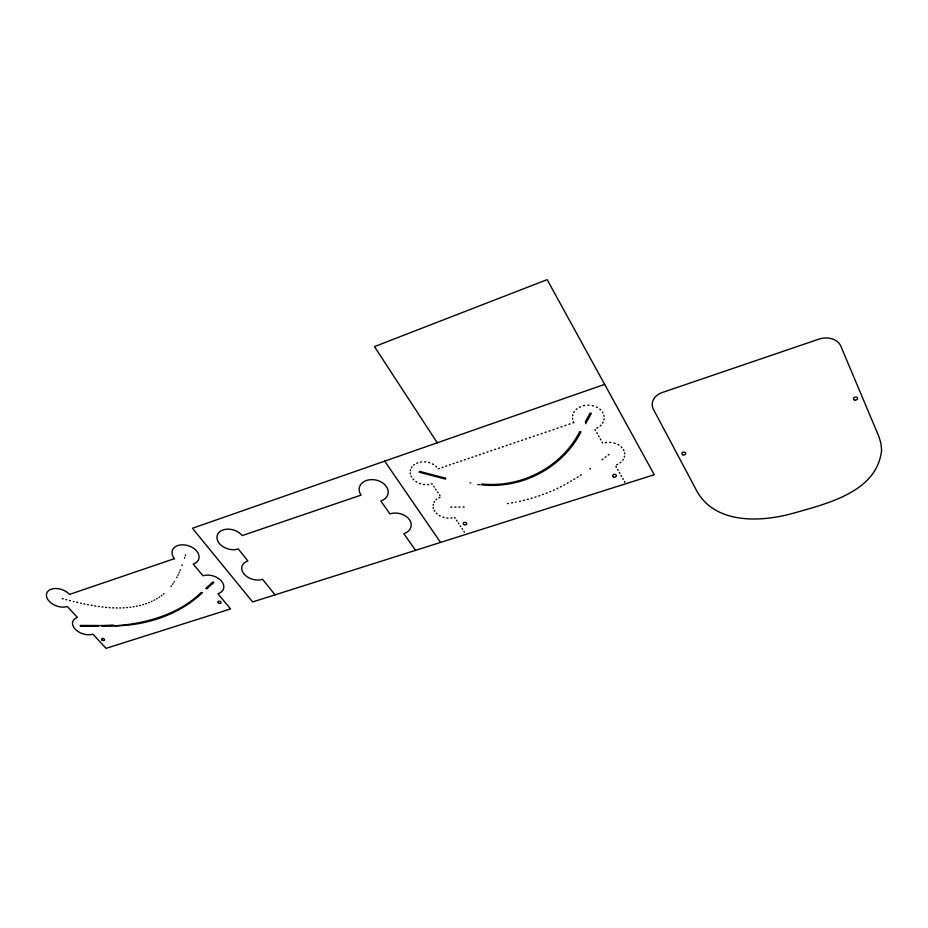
<?xml version="1.0" encoding="UTF-8"?>
<svg xmlns="http://www.w3.org/2000/svg" width="928" height="928" viewBox="0 0 928 928"><rect width="100%" height="100%" fill="white"/><g stroke="black" fill="none" stroke-linecap="round" stroke-linejoin="round"><path stroke-width="1.39" d="M185.31 555.617L185.542 554.886M184.73 557.426L184.498 558.146M182.19 564.955L181.934 565.662M180.322 569.862L180.044 570.546M179.301 572.263L179 572.947M178.211 574.641L177.886 575.314M177.051 576.972L176.691 577.634M590.208 412.937L585.266 421.938M591.38 413.343L586.345 422.495M586.044 423.04L585.661 423.736M579.814 431.52C561.66 467.132 521.501 488.093 481.876 483.975M581.032 431.81C562.646 467.851 521.977 489.033 481.887 484.892M174.441 581.496L174.035 582.123M172.991 583.677L172.562 584.292M171.436 585.8L170.972 586.392M213.022 581.868L205.784 588.387M213.916 582.424L206.654 588.955M202.594 592.54C179.116 614.812 146.879 625.379 114.91 625.855M201.26 592.366C177.828 615.74 141.717 624.451 112.311 625.971M163.978 593.63L163.444 594.071M606.03 456.738L605.16 457.411M608.211 455.056L609.093 454.384M602.98 459.082L602.11 459.754M161.901 595.289L161.263 595.776M590.486 468.408L589.825 468.884M159.628 596.924L158.955 597.377M581.276 474.776L580.36 475.38M578.063 476.864L577.146 477.444M574.815 478.894L573.875 479.463M157.238 598.467L156.53 598.885M571.52 480.878L570.569 481.435M568.191 482.792L567.228 483.337M564.804 484.648L563.83 485.17M154.721 599.894L153.978 600.288M561.37 486.446L560.384 486.945M557.89 488.174L556.962 488.615M152.088 601.216L151.322 601.576M554.364 489.822L553.343 490.274M550.78 491.399L549.747 491.828M149.35 602.423L148.55 602.748M547.16 492.896L546.116 493.313M543.483 494.311L542.428 494.705M146.496 603.513L145.673 603.803M604.65 384.354L192.421 528.264L252.636 601.936L654.263 474.73L547.149 279.641L374.46 346.62L437.262 442.795M539.771 495.656L538.692 496.028M438.283 468.802L439.338 468.443M441.972 467.538L443.027 467.178M445.672 466.285L446.728 465.914M449.384 465.021L450.44 464.661M453.096 463.745L454.163 463.385M456.82 462.48L457.887 462.121M460.555 461.204L461.634 460.845M464.302 459.928L465.38 459.569M468.06 458.652L469.127 458.293M471.818 457.376L472.897 457.005M475.588 456.089L476.667 455.718M479.37 454.801L480.46 454.43M483.163 453.514L484.242 453.142M486.956 452.214L488.047 451.843M490.773 450.915L491.863 450.544M494.589 449.616L495.68 449.245M498.417 448.317L499.508 447.946M502.245 447.006L503.347 446.635M506.096 445.695L507.198 445.324M509.948 444.384L511.05 444.013M513.81 443.074L514.912 442.691M517.685 441.751L518.798 441.368M521.571 440.429L522.673 440.046M525.457 439.106L526.57 438.724M529.366 437.772L530.48 437.39M533.275 436.438L534.389 436.056M537.196 435.104L538.31 434.722M541.117 433.77L542.242 433.388M545.061 432.425L546.186 432.042M549.016 431.079L550.142 430.696M552.972 429.734L554.109 429.351M556.939 428.376L558.076 427.994M560.918 427.019L562.055 426.636M564.908 425.662L566.045 425.279M568.91 424.305L570.047 423.91M572.912 422.936L573.887 422.611A15.846 12.412 1.4 0 1 573.411 421.683M536.001 496.909L534.922 497.257M143.55 604.488L142.692 604.743M532.208 498.092L531.118 498.406M528.368 499.183L527.266 499.473M140.511 605.346L139.629 605.566M524.494 500.192L523.38 500.47M520.585 501.12L519.518 501.364M137.321 606.088L136.474 606.262M516.177 502.071L515.527 502.199M512.697 502.732L511.56 502.941M134.166 606.68L133.261 606.831M508.382 503.486L507.57 503.614M130.883 607.167L129.943 607.295M127.542 607.538L126.579 607.631M124.143 607.794L123.157 607.84M113.924 625.17L111.986 625.24M111.662 625.252L109.724 625.321M111.986 625.982L110.038 626.04M109.4 625.333L103.53 625.46M109.713 626.052L104.98 626.168M120.686 607.933L119.724 607.956M464.128 506.99L462.968 507.013M458.884 507.071L460.056 507.059M104.597 626.168L103.078 626.191M454.813 507.129L455.973 507.117M102.393 625.472L101.442 625.484M102.695 626.191L101.744 626.203M450.741 507.164L451.913 507.164M100.491 625.495L99.737 625.495M98.403 625.507L80.168 625.449M98.89 626.226L80.446 626.168M117.206 607.956L116.197 607.944M113.68 607.875L112.659 607.84M110.119 607.701L109.11 607.631M480.228 484.787L479.567 484.741M478.407 484.648L477.746 484.59M106.546 607.422L105.525 607.33M102.962 607.051L101.929 606.935M470.74 482.954L470.078 482.862M99.354 606.599L98.322 606.46M95.746 606.065L94.714 605.903M92.127 605.462L91.095 605.276M88.508 604.789L87.476 604.592M84.9 604.07L83.856 603.85M81.281 603.293L80.504 603.119M77.662 602.469L76.63 602.226M445.823 478.256L419.41 471.331M445.568 479.115L419.12 472.19M74.054 601.611L73.405 601.448M70.435 600.718L69.403 600.462M66.828 599.801L65.795 599.546M63.22 598.885L62.188 598.618M275.036 594.836L262.601 579.327A13.804 9.558 15.4 0 1 243.913 573.84A13.804 9.558 15.4 0 1 247.869 560.941L238.276 548.97A14.071 9.872 16.7 0 1 219.205 543.309A14.071 9.872 16.7 0 1 223.138 529.911A14.071 9.872 16.7 0 1 242.208 535.584L361.085 495.1A14.686 10.927 12 0 1 366.421 480.495A14.686 10.927 12 0 1 386.303 486.446A14.686 10.927 12 0 1 380.828 501.004L389.899 513.892A14.419 10.544 10.7 0 1 409.41 519.668A14.419 10.544 10.7 0 1 403.819 533.67L415.558 550.339M384.691 461.146L440.545 542.428M432.262 484.149L432.019 483.778A14.929 11.298 9.9 0 1 431.439 483.964M433.654 486.226L434.211 487.049M435.603 489.126L436.16 489.949M437.54 492.014L438.097 492.838M439.478 494.902L440.023 495.726M454.569 517.43L455.103 518.23M456.448 520.225L456.982 521.026M458.328 523.021L458.861 523.821M460.195 525.816L460.729 526.605M462.051 528.589L462.585 529.389M463.907 531.361L464.441 532.15M595.022 429.571L595.532 430.464M596.808 432.715L597.319 433.62M598.583 435.858L599.094 436.752M600.358 438.979L600.868 439.872M602.121 442.099L602.632 442.992M615.925 466.436L616.412 467.306M617.642 469.475L618.129 470.334M619.359 472.491L619.846 473.35M621.064 475.496L621.551 476.354M622.758 478.5L623.245 479.358M624.451 481.493L624.938 482.34M623.419 449.651L623.442 449.686A15.579 11.925 0.8 0 1 623.871 450.544M604.105 418.818A15.846 12.412 1.4 0 1 603.954 419.804M603.119 422.194A15.846 12.412 1.4 0 1 602.62 423.098M600.984 425.198A15.846 12.412 1.4 0 1 600.184 425.952M597.864 427.611A15.846 12.412 1.4 0 1 596.832 428.168M572.646 419.282A15.846 12.412 1.4 0 1 572.506 418.296M572.611 415.825A15.846 12.412 1.4 0 1 572.831 414.851M573.806 412.496A15.846 12.412 1.4 0 1 574.362 411.603M576.137 409.561A15.846 12.412 1.4 0 1 576.984 408.83M579.42 407.253A15.846 12.412 1.4 0 1 580.499 406.731M583.41 405.756A15.846 12.412 1.4 0 1 584.64 405.501M587.807 405.2A15.846 12.412 1.4 0 1 589.083 405.211M592.226 405.617A15.846 12.412 1.4 0 1 593.456 405.907M596.344 406.974A15.846 12.412 1.4 0 1 597.423 407.531M599.836 409.19A15.846 12.412 1.4 0 1 600.671 409.944M602.4 412.055A15.846 12.412 1.4 0 1 602.945 412.96M603.861 415.35A15.846 12.412 1.4 0 1 604.058 416.336M624.509 456.216A15.579 11.925 0.8 0 1 624.277 457.144M623.256 459.395A15.579 11.925 0.8 0 1 622.688 460.23M620.902 462.167A15.579 11.925 0.8 0 1 620.055 462.852M617.642 464.336A15.579 11.925 0.8 0 1 616.586 464.812M605.311 442.714A15.579 11.925 0.8 0 1 606.541 442.517M609.673 442.378A15.579 11.925 0.8 0 1 610.926 442.459M613.976 442.992A15.579 11.925 0.8 0 1 615.16 443.34M617.909 444.5A15.579 11.925 0.8 0 1 618.918 445.08M621.134 446.786A15.579 11.925 0.8 0 1 621.899 447.551M624.567 452.876A15.579 11.925 0.8 0 1 624.683 453.838M451.982 517.882A14.674 10.892 8.6 0 1 450.857 518.021M447.98 518.079A14.674 10.892 8.6 0 1 446.82 517.986M443.967 517.441A14.674 10.892 8.6 0 1 442.865 517.116M440.243 516.014A14.674 10.892 8.6 0 1 439.269 515.469M437.088 513.892A14.674 10.892 8.6 0 1 436.322 513.184M434.745 511.247A14.674 10.892 8.6 0 1 434.258 510.423M433.411 508.289A14.674 10.892 8.6 0 1 433.237 507.407M433.19 505.226A14.674 10.892 8.6 0 1 433.33 504.368M434.095 502.303A14.674 10.892 8.6 0 1 434.548 501.538M436.067 499.763A14.674 10.892 8.6 0 1 436.81 499.125M438.956 497.791A14.674 10.892 8.6 0 1 439.918 497.35M428.666 484.532A14.929 11.298 9.9 0 1 427.518 484.625M424.583 484.567A14.929 11.298 9.9 0 1 423.4 484.428M420.523 483.743A14.929 11.298 9.9 0 1 419.421 483.36M416.811 482.108A14.929 11.298 9.9 0 1 415.86 481.516M413.737 479.788A14.929 11.298 9.9 0 1 413.006 479.022M411.522 476.969A14.929 11.298 9.9 0 1 411.081 476.099M410.35 473.848A14.929 11.298 9.9 0 1 410.222 472.932M410.315 470.67A14.929 11.298 9.9 0 1 410.524 469.788M411.429 467.7A14.929 11.298 9.9 0 1 411.951 466.912M413.61 465.148A14.929 11.298 9.9 0 1 414.398 464.522M416.684 463.234A14.929 11.298 9.9 0 1 417.693 462.817M420.419 462.098A14.929 11.298 9.9 0 1 421.579 461.935M424.525 461.842A14.929 11.298 9.9 0 1 425.72 461.935M428.678 462.492A14.929 11.298 9.9 0 1 429.815 462.828M432.529 463.977A14.929 11.298 9.9 0 1 433.538 464.545M435.789 466.204A14.929 11.298 9.9 0 1 436.578 466.946M881.6 450.126C877.134 492.687 825.7 503.869 791.746 513.671C760.148 522.162 715.627 524.158 697.021 491.411L653.405 409.283A16.263 12.714 -3 0 1 662.279 392.498L818.832 339.172A17.516 13.537 -11.4 0 1 840.849 346.214L878.897 436.554L880.904 443.306L881.6 450.126M174.464 558.656L69.53 594.407A13.421 8.619 20.3 0 0 51.365 589.141A13.421 8.619 20.3 0 0 49.149 601.24A13.421 8.619 20.3 0 0 67.315 606.494L77.407 617.41A13.154 8.387 19.1 0 0 75.122 629.091A13.154 8.387 19.1 0 0 92.928 634.184L106.047 648.359L230.562 608.93L217.929 593.769A13.63 9.245 16.6 0 0 221.525 581.172A13.63 9.245 16.6 0 0 202.977 575.812L193.233 564.12A13.885 9.535 17.8 0 0 196.666 551.046A13.885 9.535 17.8 0 0 177.782 545.548A13.885 9.535 17.8 0 0 174.464 558.656M463.838 524.54A1.752 1.288 7.8 0 0 466.691 523.972A1.752 1.288 7.8 0 0 464.394 522.371A1.752 1.288 7.8 0 0 463.838 524.54M613.443 476.876A1.844 1.392 0.9 0 0 616.343 475.878A1.844 1.392 0.9 0 0 613.721 474.475A1.844 1.392 0.9 0 0 613.443 476.876M101.929 639.96A1.566 0.998 18.5 0 0 104.516 640.134A1.566 0.998 18.5 0 0 102.811 638.464A1.566 0.998 18.5 0 0 101.929 639.96M218.358 602.898A1.612 1.09 16 0 0 220.992 602.748A1.612 1.09 16 0 0 218.996 601.124A1.612 1.09 16 0 0 218.358 602.898M682.66 454.732A1.902 1.438 -2.6 0 0 685.688 453.688A1.902 1.438 -2.6 0 0 683.054 452.238A1.902 1.438 -2.6 0 0 682.66 454.732M854.734 400.072A2.065 1.543 -10.8 0 0 857.53 398.193A2.065 1.543 -10.8 0 0 854.247 397.439A2.065 1.543 -10.8 0 0 854.734 400.072"/></g></svg>
